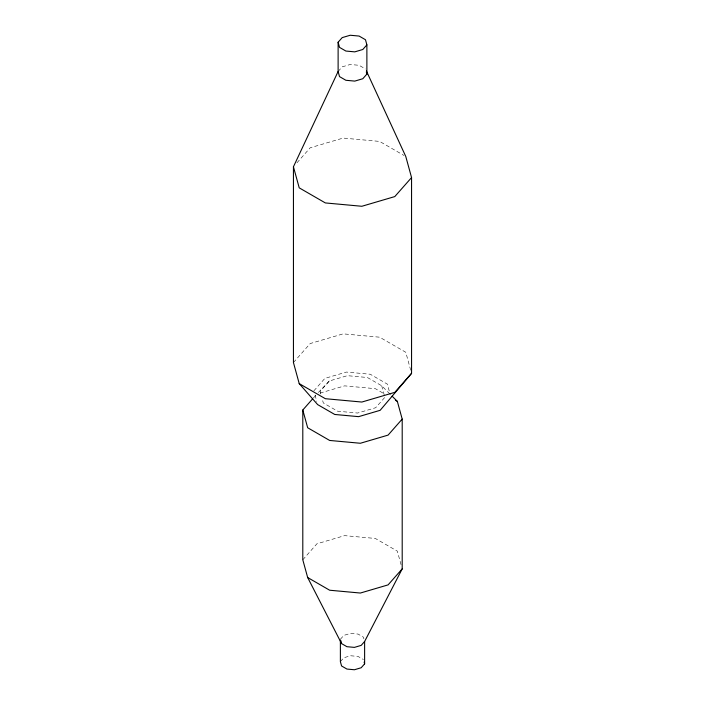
<?xml version="1.0" encoding="UTF-8"?>
<svg xmlns="http://www.w3.org/2000/svg" width="705" height="705" viewBox="0 0 705 705"><rect width="100%" height="100%" fill="white"/><g stroke="black" fill="none" stroke-linecap="round" stroke-linejoin="round"><path stroke-width="0.53" stroke-dasharray="3.52 2.64" d="M338.118 71.478L342.198 66.843L350.218 64.49L359.109 65.301L365.481 68.975M296.937 162.811L310.218 147.768L343.15 138.074L379.642 141.414L403.912 155.426M293.439 362.546L310.218 343.538L343.15 333.853L379.642 337.193L405.78 352.271L410.689 370.187M313.884 390.826L324.855 378.391L346.384 372.064L370.248 374.24L387.336 384.11L390.244 394.703M313.39 398.017L316.21 394.818M389.891 393.945L381.696 385.767L367.375 377.501L347.371 375.677L329.332 380.982L320.14 391.398L321.004 394.544M302.798 559.796L316.915 543.802L344.63 535.641L375.342 538.453L397.338 551.151L401.057 564.714M340.383 639.276L343.829 635.381L350.579 633.39L358.07 634.077L363.427 637.17L363.903 638.897M340.383 661.642L343.829 657.747L350.579 655.756L358.07 656.443L363.427 659.536M318.378 392.482L329.332 380.982M320 393.108L344.63 385.864L375.342 388.675L384.507 393.963M381.696 385.767L384.86 397.312L375.668 407.728L357.629 413.042L337.625 411.209L323.304 402.943L322.159 398.748M315.047 395.064L316.792 401.427"/><path stroke-width="1.06" d="M366.397 70.967L405.78 156.501L411.561 177.572L411.561 373.35L380.145 410.319L358.616 416.655L334.752 414.469L317.664 404.608L299.22 383.617L293.439 362.546L293.439 166.777L338.118 71.478L338.118 42.238L342.198 37.612L350.218 35.25L359.109 36.061L365.481 39.736L366.882 44.873L366.882 74.104L362.802 78.74L354.782 81.101L345.891 80.282L339.519 76.607L338.118 71.478M312.676 398.818L302.798 410.019L302.798 559.796L307.662 577.527L341.572 643.603L346.93 646.697L354.421 647.384L361.171 645.392L364.617 641.497L402.202 568.882L402.202 419.105L397.338 401.374L392.121 396.175M366.882 44.873L362.802 49.5L354.782 51.862L345.891 51.051L339.519 47.376L338.118 42.238M411.561 177.572L394.782 196.589L361.85 206.274L325.357 202.934L299.22 187.847L293.439 166.777M411.561 373.35L394.782 392.359L361.85 402.044L325.357 398.704L299.22 383.617M402.202 419.105L388.085 435.108L360.37 443.26L329.658 440.449L307.662 427.75L302.798 410.019M402.202 568.882L388.085 584.886L360.37 593.037L329.658 590.226L307.662 577.527M364.617 641.497L364.617 663.863L361.171 667.758L354.421 669.75L346.93 669.063L341.572 665.969L340.383 661.642L340.383 640.343M395.505 400.317L397.338 401.374M366.327 72.051L366.882 74.104M364.141 662.136L364.617 663.863M340.621 640.14L341.572 643.603"/></g></svg>
